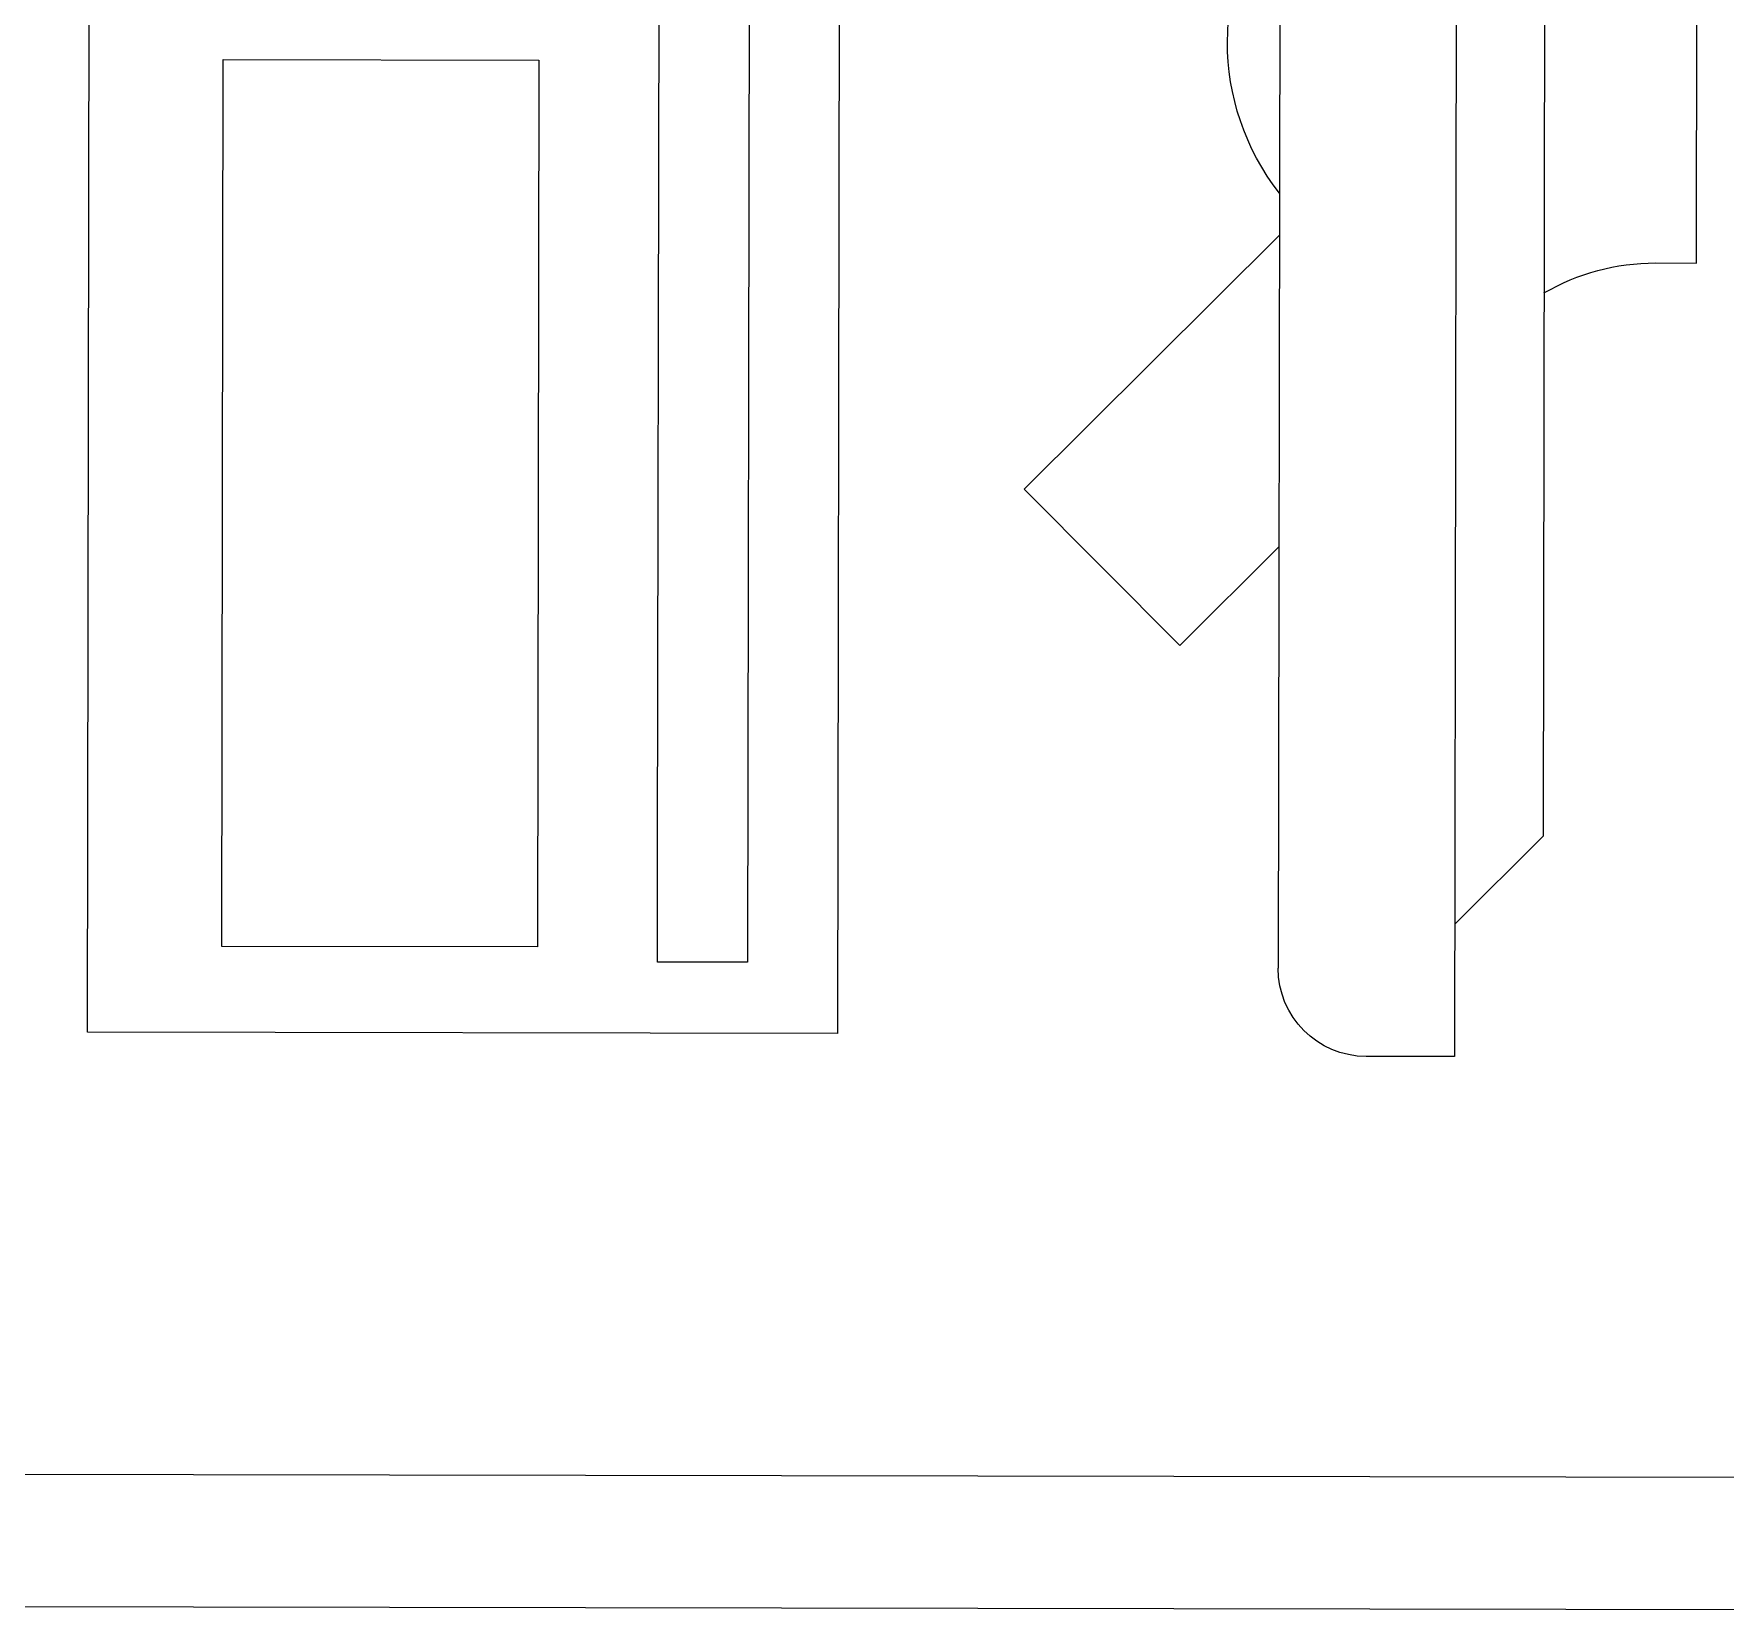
# Model space of a CAD drawing. Header units: millimetres. Extents: x -160614 to 59925, y -157025 to 0.
# Drawn here: x -34088.9 to -33705.6, y -115578 to -115220.6 of the extents above; entities that cross this region are included whole.
import ezdxf

# ---------------------------------------------------------------- set-up
doc = ezdxf.new("R2010")
doc.units = ezdxf.units.MM
doc.header["$LTSCALE"] = 8
for name, color, linetype, lineweight in [('72_EGR_EQP_TAG', 9, 'Continuous', 5), ('LOADING', 9, 'Continuous', 5), ('TME-MEDICAL EQUIPMENT', 9, 'Continuous', 13)]:
    doc.layers.add(name, color=color, linetype=linetype, lineweight=lineweight)

# ---------------------------------------------------------------- blocks, each defined once
blk = doc.blocks.new('workstation')
at = {"layer": 'LOADING'}
for p, q in [((2800.355, -991.781, 0), (2858.355, -991.877, 0)), ((2804.35, -994.788, 0), (2854.35, -994.87, 0)), ((2813.402, -1050.332, 0), (2813.478, -1004.332, 0)), ((2813.478, -1004.332, 0), (2815.478, -1004.335, 0)), ((2827.457, -1004.855, 0), (2827.383, -1049.855, 0)), ((2827.457, -1004.855, 0), (2844.457, -1004.883, 0)), ((2844.457, -1004.883, 0), (2844.383, -1049.883, 0)), ((2817.405, -1048.338, 0), (2817.475, -1006.338, 0)), ((2829.442, -1039.863, 0), (2829.498, -1006.47, 0)), ((2829.498, -1006.47, 0), (2831.541, -1006.474, 0)), ((2831.541, -1006.474, 0), (2831.537, -1008.969, 0)), ((2834.231, -1026.922, 0), (2834.264, -1006.819, 0)), ((2834.264, -1006.819, 0), (2841.415, -1006.831, 0)), ((2841.415, -1006.831, 0), (2841.382, -1026.934, 0)), ((2811.47, -1009.328, 0), (2813.473, -1007.332, 0)), ((2831.537, -1008.969, 0), (2831.485, -1039.866, 0)), ((2811.41, -1045.328, 0), (2811.47, -1009.328, 0)), ((2807.996, -1022.323, 0), (2807.979, -1032.323, 0)), ((2808.925, -1022.324, 0), (2807.996, -1022.323, 0)), ((2841.382, -1026.934, 0), (2834.231, -1026.922, 0))]:
    blk.add_line(p, q, dxfattribs=at)
at = {"layer": 'LOADING', "extrusion": (1.65729e-10, -2.0259e-11, -1)}
for p, q in [((2817.459, -1015.886, 0), (2819.7, -1013.652, 0)), ((2823.23, -1017.193, 0), (2819.7, -1013.652, 0)), ((2817.447, -1022.957, 0), (2823.23, -1017.193, 0))]:
    blk.add_line(p, q, dxfattribs=at)
at = {"layer": 'LOADING', "extrusion": (1.03527e-10, -9.97581e-11, -1)}
for centre, major_axis, start_param, end_param in [((2815.475, -1006.335, 0), (1.412, -1.417), 3.926991, 5.497787), ((2808.933, -1017.324, 0), (-3.541, -3.53), -1.314396, -0.785398), ((2813.059, -1027.331, 0), (3.928, -3.941), 4.833569, 6.162005)]:
    blk.add_ellipse(centre, major_axis=major_axis, ratio=1, start_param=start_param, end_param=end_param, dxfattribs=at)
blk = doc.blocks.new('1stF')
at = {"layer": 'TME-MEDICAL EQUIPMENT', "color": 9, "xscale": 10, "yscale": 10, "zscale": 10, "rotation": 180}
blk.add_blockref('workstation', (-5632.12, -125495.84, 0), dxfattribs=at)

msp = doc.modelspace()

# ---------------------------------------------------------------- block references
at = {"layer": '72_EGR_EQP_TAG'}
msp.add_blockref('1stF', (0, 0), dxfattribs=at)

doc.saveas('drawing.dxf')
